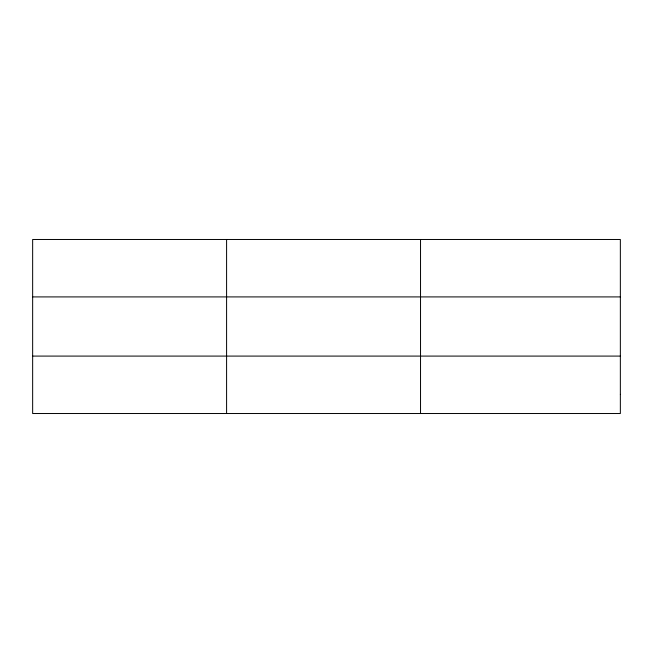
<?xml version="1.0" encoding="UTF-8"?>
<svg xmlns="http://www.w3.org/2000/svg" width="653" height="653" viewBox="0 0 653 653"><rect width="100%" height="100%" fill="white"/><g stroke="black" fill="none" stroke-linecap="round" stroke-linejoin="round"><path stroke-width="0.98" d="M226.591 239.48L226.591 413.52M420.532 239.48L420.532 413.52M32.65 296.911L620.35 296.911M32.65 356.089L620.35 356.089M620.35 394.371L620.35 413.52L32.65 413.52L32.65 239.48L620.35 239.48L620.35 394.371"/></g></svg>
